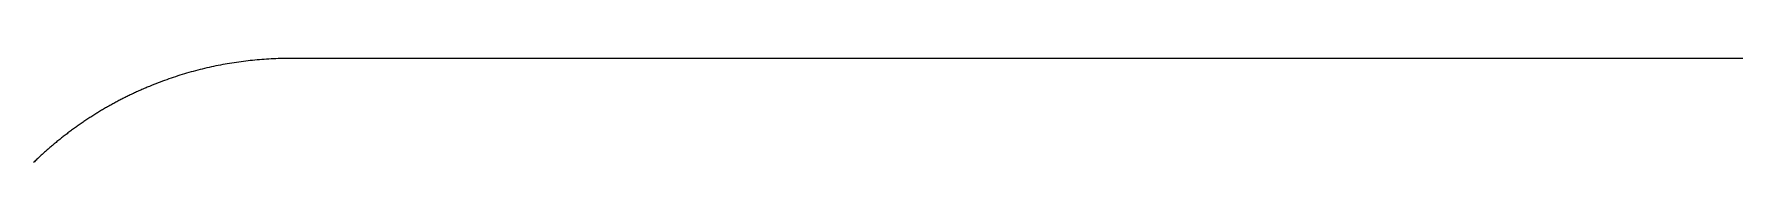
# Model space of a CAD drawing. Header units: millimetres. Extents: x -10 to 277, y -95 to 18.
# Drawn here: x 227.28 to 236.54, y 17.46 to 18.03 of the extents above; entities that cross this region are included whole.
import ezdxf

# ---------------------------------------------------------------- set-up
doc = ezdxf.new("R2010")
doc.units = ezdxf.units.MM
doc.header["$MEASUREMENT"] = 0
doc.layers.add('Edge.Cuts', color=53, linetype='CONTINUOUS')

msp = doc.modelspace()

# ---------------------------------------------------------------- linework, layer by layer
at = {"layer": 'Edge.Cuts', "linetype": 'Continuous'}
for p, q in [((228.150106, 17.955894), (228.137913, 17.952535)), ((228.16232, 17.959175), (228.150106, 17.955894)), ((228.174554, 17.962379), (228.16232, 17.959175)), ((228.186809, 17.965505), (228.174554, 17.962379)), ((228.199082, 17.968553), (228.186809, 17.965505)), ((228.211374, 17.971524), (228.199082, 17.968553)), ((228.223684, 17.974417), (228.211374, 17.971524)), ((228.236012, 17.977232), (228.223684, 17.974417)), ((228.248358, 17.979969), (228.236012, 17.977232)), ((228.26072, 17.982628), (228.248358, 17.979969)), ((228.273098, 17.985208), (228.26072, 17.982628)), ((228.285493, 17.98771), (228.273098, 17.985208)), ((228.297902, 17.990134), (228.285493, 17.98771)), ((228.310327, 17.992479), (228.297902, 17.990134)), ((228.322766, 17.994745), (228.310327, 17.992479)), ((228.335219, 17.996933), (228.322766, 17.994745)), ((228.347685, 17.999041), (228.335219, 17.996933)), ((228.360164, 18.001071), (228.347685, 17.999041)), ((228.372656, 18.003022), (228.360164, 18.001071)), ((228.38516, 18.004894), (228.372656, 18.003022)), ((228.397675, 18.006686), (228.38516, 18.004894)), ((228.410202, 18.0084), (228.397675, 18.006686)), ((228.422739, 18.010034), (228.410202, 18.0084)), ((228.435286, 18.011589), (228.422739, 18.010034)), ((228.447843, 18.013064), (228.435286, 18.011589)), ((228.460408, 18.01446), (228.447843, 18.013064)), ((228.472983, 18.015777), (228.460408, 18.01446)), ((228.485566, 18.017014), (228.472983, 18.015777)), ((228.498157, 18.018171), (228.485566, 18.017014)), ((228.510755, 18.019249), (228.498157, 18.018171)), ((228.52336, 18.020247), (228.510755, 18.019249)), ((228.535972, 18.021166), (228.52336, 18.020247)), ((228.54859, 18.022004), (228.535972, 18.021166)), ((228.561213, 18.022763), (228.54859, 18.022004)), ((228.573841, 18.023442), (228.561213, 18.022763)), ((228.586474, 18.024042), (228.573841, 18.023442)), ((228.599111, 18.024561), (228.586474, 18.024042)), ((228.611752, 18.025001), (228.599111, 18.024561)), ((228.624397, 18.02536), (228.611752, 18.025001)), ((228.637044, 18.02564), (228.624397, 18.02536)), ((228.649694, 18.02584), (228.637044, 18.02564)), ((228.662346, 18.02596), (228.649694, 18.02584)), ((228.675, 18.026), (228.662346, 18.02596)), ((247.8334, 18.026), (228.675, 18.026)), ((227.881697, 17.861929), (227.875894, 17.859411)), ((227.887508, 17.864429), (227.881697, 17.861929)), ((227.893326, 17.866911), (227.887508, 17.864429)), ((227.899153, 17.869374), (227.893326, 17.866911)), ((227.904987, 17.871819), (227.899153, 17.869374)), ((227.910829, 17.874245), (227.904987, 17.871819)), ((227.922535, 17.879042), (227.910829, 17.874245)), ((227.934272, 17.883765), (227.922535, 17.879042)), ((227.946038, 17.888414), (227.934272, 17.883765)), ((227.957833, 17.892988), (227.946038, 17.888414)), ((227.969656, 17.897487), (227.957833, 17.892988)), ((227.981508, 17.901912), (227.969656, 17.897487)), ((227.993387, 17.906261), (227.981508, 17.901912)), ((228.005294, 17.910535), (227.993387, 17.906261)), ((228.017227, 17.914734), (228.005294, 17.910535)), ((228.029186, 17.918857), (228.017227, 17.914734)), ((228.041171, 17.922904), (228.029186, 17.918857)), ((228.053181, 17.926875), (228.041171, 17.922904)), ((228.065215, 17.930771), (228.053181, 17.926875)), ((228.077274, 17.93459), (228.065215, 17.930771)), ((228.089356, 17.938332), (228.077274, 17.93459)), ((228.101462, 17.941998), (228.089356, 17.938332)), ((228.11359, 17.945587), (228.101462, 17.941998)), ((228.125741, 17.9491), (228.11359, 17.945587)), ((228.137913, 17.952535), (228.125741, 17.9491)), ((227.69474, 17.76929), (227.689232, 17.766181)), ((227.700259, 17.772381), (227.69474, 17.76929)), ((227.705787, 17.775455), (227.700259, 17.772381)), ((227.711325, 17.778512), (227.705787, 17.775455)), ((227.716872, 17.78155), (227.711325, 17.778512)), ((227.722429, 17.784572), (227.716872, 17.78155)), ((227.727996, 17.787576), (227.722429, 17.784572)), ((227.733572, 17.790562), (227.727996, 17.787576)), ((227.739157, 17.79353), (227.733572, 17.790562)), ((227.744753, 17.796482), (227.739157, 17.79353)), ((227.750357, 17.799415), (227.744753, 17.796482)), ((227.75597, 17.80233), (227.750357, 17.799415)), ((227.761593, 17.805228), (227.75597, 17.80233)), ((227.767225, 17.808108), (227.761593, 17.805228)), ((227.772866, 17.81097), (227.767225, 17.808108)), ((227.778516, 17.813815), (227.772866, 17.81097)), ((227.784175, 17.816641), (227.778516, 17.813815)), ((227.789843, 17.81945), (227.784175, 17.816641)), ((227.79552, 17.82224), (227.789843, 17.81945)), ((227.801206, 17.825013), (227.79552, 17.82224)), ((227.8069, 17.827767), (227.801206, 17.825013)), ((227.812603, 17.830504), (227.8069, 17.827767)), ((227.818315, 17.833223), (227.812603, 17.830504)), ((227.824035, 17.835923), (227.818315, 17.833223)), ((227.829764, 17.838606), (227.824035, 17.835923)), ((227.835501, 17.84127), (227.829764, 17.838606)), ((227.841247, 17.843916), (227.835501, 17.84127)), ((227.847001, 17.846544), (227.841247, 17.843916)), ((227.852763, 17.849154), (227.847001, 17.846544)), ((227.858534, 17.851746), (227.852763, 17.849154)), ((227.864312, 17.854319), (227.858534, 17.851746)), ((227.870099, 17.856874), (227.864312, 17.854319)), ((227.875894, 17.859411), (227.870099, 17.856874)), ((227.549643, 17.679343), (227.54442, 17.675775)), ((227.554876, 17.682893), (227.549643, 17.679343)), ((227.560121, 17.686427), (227.554876, 17.682893)), ((227.565377, 17.689944), (227.560121, 17.686427)), ((227.570645, 17.693444), (227.565377, 17.689944)), ((227.575923, 17.696928), (227.570645, 17.693444)), ((227.581213, 17.700396), (227.575923, 17.696928)), ((227.586513, 17.703846), (227.581213, 17.700396)), ((227.591824, 17.70728), (227.586513, 17.703846)), ((227.597146, 17.710696), (227.591824, 17.70728)), ((227.602479, 17.714097), (227.597146, 17.710696)), ((227.607822, 17.71748), (227.602479, 17.714097)), ((227.613177, 17.720846), (227.607822, 17.71748)), ((227.618542, 17.724195), (227.613177, 17.720846)), ((227.623918, 17.727528), (227.618542, 17.724195)), ((227.629304, 17.730843), (227.623918, 17.727528)), ((227.634701, 17.734142), (227.629304, 17.730843)), ((227.640107, 17.737423), (227.634701, 17.734142)), ((227.645525, 17.740687), (227.640107, 17.737423)), ((227.650953, 17.743934), (227.645525, 17.740687)), ((227.656391, 17.747164), (227.650953, 17.743934)), ((227.661839, 17.750376), (227.656391, 17.747164)), ((227.667298, 17.753572), (227.661839, 17.750376)), ((227.672766, 17.75675), (227.667298, 17.753572)), ((227.678245, 17.759911), (227.672766, 17.75675)), ((227.683733, 17.763055), (227.678245, 17.759911)), ((227.689232, 17.766181), (227.683733, 17.763055)), ((227.42259, 17.585303), (227.417666, 17.581335)), ((227.427528, 17.589256), (227.42259, 17.585303)), ((227.432477, 17.593193), (227.427528, 17.589256)), ((227.43744, 17.597115), (227.432477, 17.593193)), ((227.442414, 17.601021), (227.43744, 17.597115)), ((227.447401, 17.604911), (227.442414, 17.601021)), ((227.452399, 17.608785), (227.447401, 17.604911)), ((227.457411, 17.612644), (227.452399, 17.608785)), ((227.462434, 17.616486), (227.457411, 17.612644)), ((227.467469, 17.620313), (227.462434, 17.616486)), ((227.472516, 17.624123), (227.467469, 17.620313)), ((227.477576, 17.627918), (227.472516, 17.624123)), ((227.482647, 17.631696), (227.477576, 17.627918)), ((227.487731, 17.635459), (227.482647, 17.631696)), ((227.492826, 17.639205), (227.487731, 17.635459)), ((227.497933, 17.642936), (227.492826, 17.639205)), ((227.503052, 17.64665), (227.497933, 17.642936)), ((227.508183, 17.650348), (227.503052, 17.64665)), ((227.513324, 17.654029), (227.508183, 17.650348)), ((227.518479, 17.657695), (227.513324, 17.654029)), ((227.523644, 17.661343), (227.518479, 17.657695)), ((227.528821, 17.664976), (227.523644, 17.661343)), ((227.534009, 17.668592), (227.528821, 17.664976)), ((227.539209, 17.672192), (227.534009, 17.668592)), ((227.54442, 17.675775), (227.539209, 17.672192)), ((227.317206, 17.494443), (227.312567, 17.49014)), ((227.321859, 17.498733), (227.317206, 17.494443)), ((227.326525, 17.503006), (227.321859, 17.498733)), ((227.331204, 17.507265), (227.326525, 17.503006)), ((227.335896, 17.511509), (227.331204, 17.507265)), ((227.340603, 17.515738), (227.335896, 17.511509)), ((227.345322, 17.519952), (227.340603, 17.515738)), ((227.350054, 17.524151), (227.345322, 17.519952)), ((227.354799, 17.528335), (227.350054, 17.524151)), ((227.359558, 17.532504), (227.354799, 17.528335)), ((227.364329, 17.536657), (227.359558, 17.532504)), ((227.369114, 17.540796), (227.364329, 17.536657)), ((227.373911, 17.544918), (227.369114, 17.540796)), ((227.378722, 17.549027), (227.373911, 17.544918)), ((227.383545, 17.553119), (227.378722, 17.549027)), ((227.388382, 17.557196), (227.383545, 17.553119)), ((227.39323, 17.561258), (227.388382, 17.557196)), ((227.398093, 17.565304), (227.39323, 17.561258)), ((227.402966, 17.569335), (227.398093, 17.565304)), ((227.407854, 17.573351), (227.402966, 17.569335)), ((227.412753, 17.57735), (227.407854, 17.573351)), ((227.417666, 17.581335), (227.412753, 17.57735)), ((227.285016, 17.464009), (227.280472, 17.459602)), ((227.289574, 17.4684), (227.285016, 17.464009)), ((227.294146, 17.472778), (227.289574, 17.4684)), ((227.29873, 17.47714), (227.294146, 17.472778)), ((227.303329, 17.481489), (227.29873, 17.47714)), ((227.307941, 17.485821), (227.303329, 17.481489)), ((227.312567, 17.49014), (227.307941, 17.485821))]:
    msp.add_line(p, q, dxfattribs=at)

doc.saveas('drawing.dxf')
